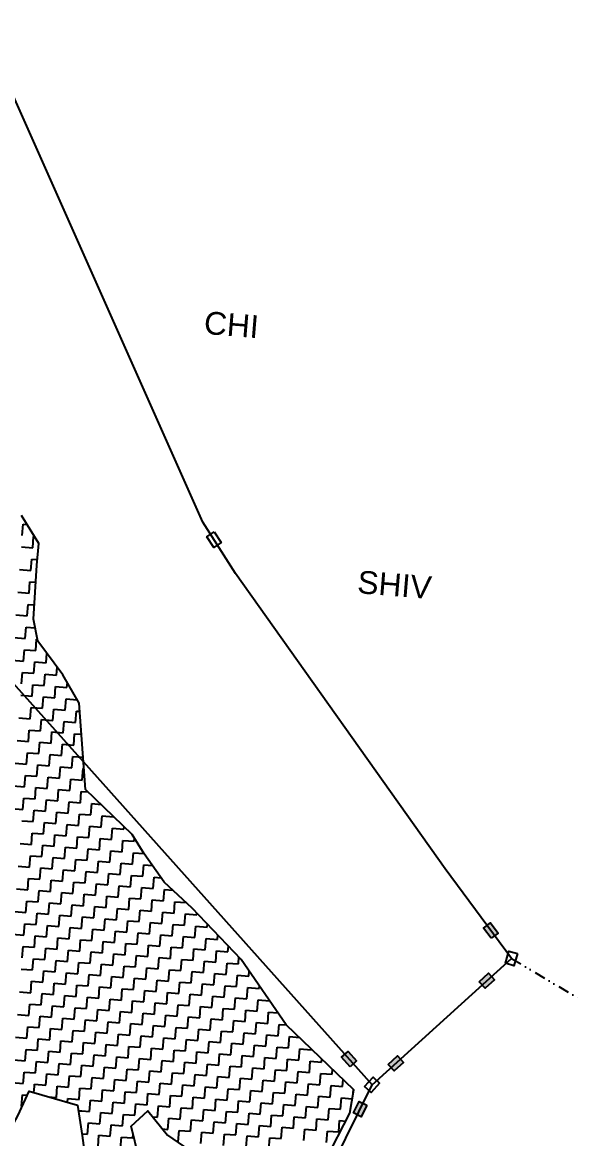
# Model space of a CAD drawing. Header units: metres. Extents: x 286589 to 288713, y 2001360 to 2004418.
# Drawn here: x 288458 to 288713, y 2003074 to 2003588 of the extents above; entities that cross this region are included whole.
import ezdxf
from ezdxf.enums import TextEntityAlignment as Align

# ---------------------------------------------------------------- set-up
doc = ezdxf.new("R2010")
doc.units = ezdxf.units.M
doc.header["$MEASUREMENT"] = 0
doc.linetypes.add('DIVIDE', pattern=[1.25, 0.5, -0.25, 0, -0.25, 0, -0.25])
for name, color, linetype in [('POLY_HATCH', 12, 'Continuous'), ('POLY_PARCEL', 6, 'Continuous'), ('TEXT_MAPOUT', 7, 'Continuous'), ('V_BOUND_LINE', 7, 'Continuous'), ('V_DIVIDE_LINE', 7, 'DIVIDE')]:
    doc.layers.add(name, color=color, linetype=linetype)
doc.styles.get("Standard").update_dxf_attribs({"font": 'arial.ttf'})

msp = doc.modelspace()

# ---------------------------------------------------------------- hatches: boundary and pattern name
for points in [[(288673.31, 2003173.62), (288670.06, 2003171.22), (288673.52, 2003166.53), (288676.77, 2003168.93)], [(288675.1, 2003147.47), (288672.39, 2003150.46), (288668.07, 2003146.54), (288670.78, 2003143.56)], [(288607.7, 2003114.44), (288604.69, 2003111.75), (288608.58, 2003107.41), (288611.59, 2003110.1)], [(288633.16, 2003109.43), (288630.45, 2003112.42), (288626.13, 2003108.5), (288628.84, 2003105.52)], [(288610.11, 2003086.22), (288613.72, 2003084.43), (288616.31, 2003089.65), (288612.7, 2003091.45)]]:
    msp.add_hatch(color=256).paths.add_polyline_path(points)

# ---------------------------------------------------------------- linework, layer by layer
for points in [[(288546.05, 2003353.5), (288549.23, 2003348.62), (288545.85, 2003346.42), (288542.67, 2003351.3)], [(288673.52, 2003166.53), (288670.06, 2003171.22), (288673.31, 2003173.62), (288676.77, 2003168.93)], [(288685.62, 2003159.5), (288684.02, 2003153.9), (288680.14, 2003155.01), (288681.74, 2003160.61)], [(288668.07, 2003146.54), (288672.39, 2003150.46), (288675.1, 2003147.47), (288670.78, 2003143.56)], [(288608.58, 2003107.41), (288604.69, 2003111.75), (288607.7, 2003114.44), (288611.59, 2003110.1)], [(288626.13, 2003108.5), (288630.45, 2003112.42), (288633.16, 2003109.43), (288628.84, 2003105.52)], [(288615.29, 2003098.26), (288619.19, 2003102.59), (288622.19, 2003099.9), (288618.29, 2003095.56)], [(288616.31, 2003089.65), (288613.72, 2003084.43), (288610.11, 2003086.22), (288612.7, 2003091.45)]]:
    msp.add_lwpolyline(points, close=True)
at = {"layer": 'POLY_HATCH', "linetype": 'Continuous'}
for p, q in [((288457.64, 2003351.92), (288458.07, 2003357.13)), ((288458.07, 2003357.13), (288459.78, 2003356.99)), ((288462.44, 2003346.27), (288462.86, 2003351.49)), ((288462.86, 2003351.49), (288463.17, 2003351.47)), ((288457.22, 2003346.7), (288462.44, 2003346.27)), ((288461.58, 2003335.84), (288462.01, 2003341.05)), ((288462.01, 2003341.05), (288464.6, 2003340.84)), ((288456.37, 2003336.26), (288461.58, 2003335.84)), ((288460.73, 2003325.4), (288461.16, 2003330.62)), ((288461.16, 2003330.62), (288463.89, 2003330.4)), ((288455.52, 2003325.83), (288460.73, 2003325.4)), ((288459.88, 2003314.96), (288460.31, 2003320.18)), ((288460.31, 2003320.18), (288463.24, 2003319.94)), ((288454.67, 2003315.39), (288459.88, 2003314.96)), ((288459.03, 2003304.53), (288459.46, 2003309.75)), ((288459.46, 2003309.75), (288463.62, 2003309.41)), ((288453.81, 2003304.95), (288459.03, 2003304.53)), ((288463.83, 2003298.88), (288464.25, 2003304.1)), ((288464.25, 2003304.1), (288464.69, 2003304.07)), ((288458.18, 2003294.09), (288458.61, 2003299.31)), ((288458.61, 2003299.31), (288463.83, 2003298.88)), ((288468.62, 2003293.24), (288468.98, 2003297.68)), ((288452.96, 2003294.52), (288458.18, 2003294.09)), ((288462.97, 2003288.45), (288463.4, 2003293.67)), ((288463.4, 2003293.67), (288468.62, 2003293.24)), ((288457.33, 2003283.66), (288457.76, 2003288.87)), ((288457.76, 2003288.87), (288462.97, 2003288.45)), ((288467.77, 2003282.8), (288468.19, 2003288.02)), ((288468.19, 2003288.02), (288473.41, 2003287.6)), ((288473.41, 2003287.6), (288473.71, 2003291.26)), ((288462.12, 2003278.01), (288462.55, 2003283.23)), ((288462.55, 2003283.23), (288467.77, 2003282.8)), ((288472.56, 2003277.16), (288472.99, 2003282.38)), ((288472.99, 2003282.38), (288478.2, 2003281.95)), ((288478.2, 2003281.95), (288478.38, 2003284.16)), ((288456.91, 2003278.44), (288462.12, 2003278.01)), ((288466.92, 2003272.37), (288467.34, 2003277.59)), ((288467.34, 2003277.59), (288472.56, 2003277.16)), ((288477.35, 2003271.52), (288477.78, 2003276.74)), ((288477.78, 2003276.74), (288482.92, 2003276.32)), ((288461.27, 2003267.58), (288461.7, 2003272.79)), ((288461.7, 2003272.79), (288466.92, 2003272.37)), ((288471.71, 2003266.72), (288472.13, 2003271.94)), ((288472.13, 2003271.94), (288477.35, 2003271.52)), ((288482.15, 2003265.87), (288482.57, 2003271.09)), ((288482.57, 2003271.09), (288484.09, 2003270.97)), ((288456.06, 2003268), (288461.27, 2003267.58)), ((288466.07, 2003261.93), (288466.49, 2003267.15)), ((288466.49, 2003267.15), (288471.71, 2003266.72)), ((288476.5, 2003261.08), (288476.93, 2003266.3)), ((288476.93, 2003266.3), (288482.15, 2003265.87)), ((288460.42, 2003257.14), (288460.85, 2003262.36)), ((288460.85, 2003262.36), (288466.07, 2003261.93)), ((288470.86, 2003256.29), (288471.28, 2003261.51)), ((288471.28, 2003261.51), (288476.5, 2003261.08)), ((288481.3, 2003255.44), (288481.72, 2003260.66)), ((288481.72, 2003260.66), (288484.88, 2003260.4)), ((288455.2, 2003257.56), (288460.42, 2003257.14)), ((288465.22, 2003251.5), (288465.64, 2003256.71)), ((288465.64, 2003256.71), (288470.86, 2003256.29)), ((288475.65, 2003250.65), (288476.08, 2003255.86)), ((288476.08, 2003255.86), (288481.3, 2003255.44)), ((288459.57, 2003246.7), (288460, 2003251.92)), ((288460, 2003251.92), (288465.22, 2003251.5)), ((288470.01, 2003245.85), (288470.43, 2003251.07)), ((288470.43, 2003251.07), (288475.65, 2003250.65)), ((288454.35, 2003247.13), (288459.57, 2003246.7)), ((288464.36, 2003241.06), (288464.79, 2003246.28)), ((288464.79, 2003246.28), (288470.01, 2003245.85)), ((288474.8, 2003240.21), (288475.23, 2003245.43)), ((288475.23, 2003245.43), (288480.44, 2003245)), ((288480.44, 2003245), (288480.87, 2003250.22)), ((288480.87, 2003250.22), (288485.68, 2003249.83)), ((288458.72, 2003236.27), (288459.15, 2003241.49)), ((288459.15, 2003241.49), (288464.36, 2003241.06)), ((288469.16, 2003235.42), (288469.58, 2003240.63)), ((288469.58, 2003240.63), (288474.8, 2003240.21)), ((288485.24, 2003239.36), (288485.66, 2003244.58)), ((288485.66, 2003244.58), (288486.07, 2003244.54)), ((288453.5, 2003236.69), (288458.72, 2003236.27)), ((288463.51, 2003230.62), (288463.94, 2003235.84)), ((288463.94, 2003235.84), (288469.16, 2003235.42)), ((288473.95, 2003229.77), (288474.38, 2003234.99)), ((288474.38, 2003234.99), (288479.59, 2003234.57)), ((288479.59, 2003234.57), (288480.02, 2003239.78)), ((288480.02, 2003239.78), (288485.24, 2003239.36)), ((288457.87, 2003225.83), (288458.3, 2003231.05)), ((288458.3, 2003231.05), (288463.51, 2003230.62)), ((288468.31, 2003224.98), (288468.73, 2003230.2)), ((288468.73, 2003230.2), (288473.95, 2003229.77)), ((288484.39, 2003228.92), (288484.81, 2003234.14)), ((288484.81, 2003234.14), (288487.92, 2003233.89)), ((288452.65, 2003226.26), (288457.87, 2003225.83)), ((288462.66, 2003220.19), (288463.09, 2003225.41)), ((288463.09, 2003225.41), (288468.31, 2003224.98)), ((288478.74, 2003224.13), (288479.17, 2003229.35)), ((288479.17, 2003229.35), (288484.39, 2003228.92)), ((288489.18, 2003223.28), (288489.6, 2003228.5)), ((288489.6, 2003228.5), (288493.89, 2003228.15)), ((288457.45, 2003220.61), (288462.66, 2003220.19)), ((288467.46, 2003214.54), (288467.88, 2003219.76)), ((288467.88, 2003219.76), (288473.1, 2003219.34)), ((288473.1, 2003219.34), (288473.52, 2003224.55)), ((288473.52, 2003224.55), (288478.74, 2003224.13)), ((288483.54, 2003218.49), (288483.96, 2003223.7)), ((288483.96, 2003223.7), (288489.18, 2003223.28)), ((288493.97, 2003217.64), (288494.4, 2003222.85)), ((288494.4, 2003222.85), (288499.62, 2003222.43)), ((288499.62, 2003222.43), (288499.63, 2003222.63)), ((288461.81, 2003209.75), (288462.24, 2003214.97)), ((288462.24, 2003214.97), (288467.46, 2003214.54)), ((288477.89, 2003213.69), (288478.32, 2003218.91)), ((288478.32, 2003218.91), (288483.54, 2003218.49)), ((288488.33, 2003212.84), (288488.75, 2003218.06)), ((288488.75, 2003218.06), (288493.97, 2003217.64)), ((288498.76, 2003211.99), (288499.19, 2003217.21)), ((288499.19, 2003217.21), (288504.41, 2003216.78)), ((288504.41, 2003216.78), (288504.5, 2003217.95)), ((288456.59, 2003210.18), (288461.81, 2003209.75)), ((288466.61, 2003204.11), (288467.03, 2003209.33)), ((288467.03, 2003209.33), (288472.25, 2003208.9)), ((288472.25, 2003208.9), (288472.67, 2003214.12)), ((288472.67, 2003214.12), (288477.89, 2003213.69)), ((288482.69, 2003208.05), (288483.11, 2003213.27)), ((288483.11, 2003213.27), (288488.33, 2003212.84)), ((288493.12, 2003207.2), (288493.55, 2003212.42)), ((288493.55, 2003212.42), (288498.76, 2003211.99)), ((288503.56, 2003206.35), (288503.98, 2003211.57)), ((288503.98, 2003211.57), (288509.2, 2003211.14)), ((288509.2, 2003211.14), (288509.32, 2003212.6)), ((288460.96, 2003199.31), (288461.39, 2003204.53)), ((288461.39, 2003204.53), (288466.61, 2003204.11)), ((288477.04, 2003203.26), (288477.47, 2003208.48)), ((288477.47, 2003208.48), (288482.69, 2003208.05)), ((288487.48, 2003202.41), (288487.9, 2003207.62)), ((288487.9, 2003207.62), (288493.12, 2003207.2)), ((288497.91, 2003201.56), (288498.34, 2003206.77)), ((288498.34, 2003206.77), (288503.56, 2003206.35)), ((288508.35, 2003200.7), (288508.78, 2003205.92)), ((288508.78, 2003205.92), (288513.6, 2003205.53)), ((288455.74, 2003199.74), (288460.96, 2003199.31)), ((288471.4, 2003198.46), (288471.82, 2003203.68)), ((288471.82, 2003203.68), (288477.04, 2003203.26)), ((288481.83, 2003197.61), (288482.26, 2003202.83)), ((288482.26, 2003202.83), (288487.48, 2003202.41)), ((288492.27, 2003196.76), (288492.7, 2003201.98)), ((288492.7, 2003201.98), (288497.91, 2003201.56)), ((288502.71, 2003195.91), (288503.13, 2003201.13)), ((288503.13, 2003201.13), (288508.35, 2003200.7)), ((288513.14, 2003195.06), (288513.57, 2003200.28)), ((288513.57, 2003200.28), (288517.57, 2003199.95)), ((288460.11, 2003188.88), (288460.54, 2003194.1)), ((288460.54, 2003194.1), (288465.75, 2003193.67)), ((288465.75, 2003193.67), (288466.18, 2003198.89)), ((288466.18, 2003198.89), (288471.4, 2003198.46)), ((288476.19, 2003192.82), (288476.62, 2003198.04)), ((288476.62, 2003198.04), (288481.83, 2003197.61)), ((288486.63, 2003191.97), (288487.05, 2003197.19)), ((288487.05, 2003197.19), (288492.27, 2003196.76)), ((288497.06, 2003191.12), (288497.49, 2003196.34)), ((288497.49, 2003196.34), (288502.71, 2003195.91)), ((288507.5, 2003190.27), (288507.92, 2003195.49)), ((288507.92, 2003195.49), (288513.14, 2003195.06)), ((288517.94, 2003189.42), (288518.36, 2003194.64)), ((288518.36, 2003194.64), (288521.57, 2003194.37)), ((288454.89, 2003189.3), (288460.11, 2003188.88)), ((288470.55, 2003188.03), (288470.97, 2003193.25)), ((288470.97, 2003193.25), (288476.19, 2003192.82)), ((288480.98, 2003187.18), (288481.41, 2003192.4)), ((288481.41, 2003192.4), (288486.63, 2003191.97)), ((288491.42, 2003186.33), (288491.85, 2003191.54)), ((288491.85, 2003191.54), (288497.06, 2003191.12)), ((288501.86, 2003185.48), (288502.28, 2003190.69)), ((288502.28, 2003190.69), (288507.5, 2003190.27)), ((288512.29, 2003184.63), (288512.72, 2003189.84)), ((288512.72, 2003189.84), (288517.94, 2003189.42)), ((288522.73, 2003183.77), (288523.15, 2003188.99)), ((288523.15, 2003188.99), (288526.92, 2003188.69)), ((288459.26, 2003178.44), (288459.69, 2003183.66)), ((288459.69, 2003183.66), (288464.9, 2003183.24)), ((288464.9, 2003183.24), (288465.33, 2003188.45)), ((288465.33, 2003188.45), (288470.55, 2003188.03)), ((288475.34, 2003182.38), (288475.77, 2003187.6)), ((288475.77, 2003187.6), (288480.98, 2003187.18)), ((288485.78, 2003181.53), (288486.2, 2003186.75)), ((288486.2, 2003186.75), (288491.42, 2003186.33)), ((288496.21, 2003180.68), (288496.64, 2003185.9)), ((288496.64, 2003185.9), (288501.86, 2003185.48)), ((288506.65, 2003179.83), (288507.07, 2003185.05)), ((288507.07, 2003185.05), (288512.29, 2003184.63)), ((288517.09, 2003178.98), (288517.51, 2003184.2)), ((288517.51, 2003184.2), (288522.73, 2003183.77)), ((288454.04, 2003178.87), (288459.26, 2003178.44)), ((288469.7, 2003177.59), (288470.12, 2003182.81)), ((288470.12, 2003182.81), (288475.34, 2003182.38)), ((288480.13, 2003176.74), (288480.56, 2003181.96)), ((288480.56, 2003181.96), (288485.78, 2003181.53)), ((288490.57, 2003175.89), (288490.99, 2003181.11)), ((288490.99, 2003181.11), (288496.21, 2003180.68)), ((288501.01, 2003175.04), (288501.43, 2003180.26)), ((288501.43, 2003180.26), (288506.65, 2003179.83)), ((288511.44, 2003174.19), (288511.87, 2003179.41)), ((288511.87, 2003179.41), (288517.09, 2003178.98)), ((288521.88, 2003173.34), (288522.3, 2003178.56)), ((288522.3, 2003178.56), (288527.52, 2003178.13)), ((288527.52, 2003178.13), (288527.95, 2003183.35)), ((288527.95, 2003183.35), (288533.08, 2003182.93)), ((288464.05, 2003172.8), (288464.48, 2003178.02)), ((288464.48, 2003178.02), (288469.7, 2003177.59)), ((288474.49, 2003171.95), (288474.92, 2003177.17)), ((288474.92, 2003177.17), (288480.13, 2003176.74)), ((288484.93, 2003171.1), (288485.35, 2003176.32)), ((288485.35, 2003176.32), (288490.57, 2003175.89)), ((288495.36, 2003170.25), (288495.79, 2003175.47)), ((288495.79, 2003175.47), (288501.01, 2003175.04)), ((288505.8, 2003169.4), (288506.22, 2003174.61)), ((288506.22, 2003174.61), (288511.44, 2003174.19)), ((288516.23, 2003168.55), (288516.66, 2003173.76)), ((288516.66, 2003173.76), (288521.88, 2003173.34)), ((288532.31, 2003172.49), (288532.74, 2003177.71)), ((288532.74, 2003177.71), (288537.96, 2003177.28)), ((288537.96, 2003177.28), (288538.02, 2003178.08)), ((288453.19, 2003168.43), (288458.41, 2003168.01)), ((288458.41, 2003168.01), (288458.84, 2003173.22)), ((288458.84, 2003173.22), (288464.05, 2003172.8)), ((288468.85, 2003167.16), (288469.27, 2003172.37)), ((288469.27, 2003172.37), (288474.49, 2003171.95)), ((288479.28, 2003166.31), (288479.71, 2003171.52)), ((288479.71, 2003171.52), (288484.93, 2003171.1)), ((288489.72, 2003165.45), (288490.14, 2003170.67)), ((288490.14, 2003170.67), (288495.36, 2003170.25)), ((288500.15, 2003164.6), (288500.58, 2003169.82)), ((288500.58, 2003169.82), (288505.8, 2003169.4)), ((288510.59, 2003163.75), (288511.02, 2003168.97)), ((288511.02, 2003168.97), (288516.23, 2003168.55)), ((288526.67, 2003167.7), (288527.1, 2003172.91)), ((288527.1, 2003172.91), (288532.31, 2003172.49)), ((288537.11, 2003166.84), (288537.53, 2003172.06)), ((288537.53, 2003172.06), (288542.75, 2003171.64)), ((288542.75, 2003171.64), (288542.86, 2003173.04)), ((288463.2, 2003162.36), (288463.63, 2003167.58)), ((288463.63, 2003167.58), (288468.85, 2003167.16)), ((288473.64, 2003161.51), (288474.06, 2003166.73)), ((288474.06, 2003166.73), (288479.28, 2003166.31)), ((288484.08, 2003160.66), (288484.5, 2003165.88)), ((288484.5, 2003165.88), (288489.72, 2003165.45)), ((288494.51, 2003159.81), (288494.94, 2003165.03)), ((288494.94, 2003165.03), (288500.15, 2003164.6)), ((288504.95, 2003158.96), (288505.37, 2003164.18)), ((288505.37, 2003164.18), (288510.59, 2003163.75)), ((288515.38, 2003158.11), (288515.81, 2003163.33)), ((288515.81, 2003163.33), (288521.03, 2003162.9)), ((288521.03, 2003162.9), (288521.45, 2003168.12)), ((288521.45, 2003168.12), (288526.67, 2003167.7)), ((288531.46, 2003162.05), (288531.89, 2003167.27)), ((288531.89, 2003167.27), (288537.11, 2003166.84)), ((288541.9, 2003161.2), (288542.32, 2003166.42)), ((288542.32, 2003166.42), (288547.54, 2003165.99)), ((288547.54, 2003165.99), (288547.71, 2003168)), ((288457.56, 2003157.57), (288457.98, 2003162.79)), ((288457.98, 2003162.79), (288463.2, 2003162.36)), ((288468, 2003156.72), (288468.42, 2003161.94)), ((288468.42, 2003161.94), (288473.64, 2003161.51)), ((288478.43, 2003155.87), (288478.86, 2003161.09)), ((288478.86, 2003161.09), (288484.08, 2003160.66)), ((288488.87, 2003155.02), (288489.29, 2003160.24)), ((288489.29, 2003160.24), (288494.51, 2003159.81)), ((288499.3, 2003154.17), (288499.73, 2003159.39)), ((288499.73, 2003159.39), (288504.95, 2003158.96)), ((288509.74, 2003153.32), (288510.17, 2003158.53)), ((288510.17, 2003158.53), (288515.38, 2003158.11)), ((288525.82, 2003157.26), (288526.25, 2003162.48)), ((288526.25, 2003162.48), (288531.46, 2003162.05)), ((288536.26, 2003156.41), (288536.68, 2003161.63)), ((288536.68, 2003161.63), (288541.9, 2003161.2)), ((288546.69, 2003155.56), (288547.12, 2003160.78)), ((288547.12, 2003160.78), (288552.34, 2003160.35)), ((288552.34, 2003160.35), (288552.55, 2003162.96)), ((288557.13, 2003154.71), (288557.39, 2003157.92)), ((288462.35, 2003151.93), (288462.78, 2003157.14)), ((288462.78, 2003157.14), (288468, 2003156.72)), ((288472.79, 2003151.08), (288473.21, 2003156.29)), ((288473.21, 2003156.29), (288478.43, 2003155.87)), ((288483.22, 2003150.23), (288483.65, 2003155.44)), ((288483.65, 2003155.44), (288488.87, 2003155.02)), ((288493.66, 2003149.37), (288494.09, 2003154.59)), ((288494.09, 2003154.59), (288499.3, 2003154.17)), ((288504.1, 2003148.52), (288504.52, 2003153.74)), ((288504.52, 2003153.74), (288509.74, 2003153.32)), ((288514.53, 2003147.67), (288514.96, 2003152.89)), ((288514.96, 2003152.89), (288520.18, 2003152.47)), ((288520.18, 2003152.47), (288520.6, 2003157.68)), ((288520.6, 2003157.68), (288525.82, 2003157.26)), ((288530.61, 2003151.62), (288531.04, 2003156.83)), ((288531.04, 2003156.83), (288536.26, 2003156.41)), ((288541.05, 2003150.76), (288541.47, 2003155.98)), ((288541.47, 2003155.98), (288546.69, 2003155.56)), ((288551.49, 2003149.91), (288551.91, 2003155.13)), ((288551.91, 2003155.13), (288557.13, 2003154.71)), ((288457.13, 2003152.35), (288462.35, 2003151.93)), ((288467.14, 2003146.28), (288467.57, 2003151.5)), ((288467.57, 2003151.5), (288472.79, 2003151.08)), ((288477.58, 2003145.43), (288478.01, 2003150.65)), ((288478.01, 2003150.65), (288483.22, 2003150.23)), ((288488.02, 2003144.58), (288488.44, 2003149.8)), ((288488.44, 2003149.8), (288493.66, 2003149.37)), ((288498.45, 2003143.73), (288498.88, 2003148.95)), ((288498.88, 2003148.95), (288504.1, 2003148.52)), ((288508.89, 2003142.88), (288509.31, 2003148.1)), ((288509.31, 2003148.1), (288514.53, 2003147.67)), ((288524.97, 2003146.82), (288525.39, 2003152.04)), ((288525.39, 2003152.04), (288530.61, 2003151.62)), ((288535.41, 2003145.97), (288535.83, 2003151.19)), ((288535.83, 2003151.19), (288541.05, 2003150.76)), ((288545.84, 2003145.12), (288546.27, 2003150.34)), ((288546.27, 2003150.34), (288551.49, 2003149.91)), ((288556.28, 2003144.27), (288556.7, 2003149.49)), ((288556.7, 2003149.49), (288561.92, 2003149.06)), ((288561.92, 2003149.06), (288562.12, 2003151.5)), ((288461.5, 2003141.49), (288461.93, 2003146.71)), ((288461.93, 2003146.71), (288467.14, 2003146.28)), ((288471.94, 2003140.64), (288472.36, 2003145.86)), ((288472.36, 2003145.86), (288477.58, 2003145.43)), ((288482.37, 2003139.79), (288482.8, 2003145.01)), ((288482.8, 2003145.01), (288488.02, 2003144.58)), ((288492.81, 2003138.94), (288493.24, 2003144.16)), ((288493.24, 2003144.16), (288498.45, 2003143.73)), ((288503.25, 2003138.09), (288503.67, 2003143.31)), ((288503.67, 2003143.31), (288508.89, 2003142.88)), ((288519.33, 2003142.03), (288519.75, 2003147.25)), ((288519.75, 2003147.25), (288524.97, 2003146.82)), ((288529.76, 2003141.18), (288530.19, 2003146.4)), ((288530.19, 2003146.4), (288535.41, 2003145.97)), ((288540.2, 2003140.33), (288540.62, 2003145.55)), ((288540.62, 2003145.55), (288545.84, 2003145.12)), ((288550.63, 2003139.48), (288551.06, 2003144.7)), ((288551.06, 2003144.7), (288556.28, 2003144.27)), ((288561.07, 2003138.63), (288561.5, 2003143.85)), ((288561.5, 2003143.85), (288566.71, 2003143.42)), ((288566.71, 2003143.42), (288566.82, 2003144.69)), ((288456.28, 2003141.92), (288461.5, 2003141.49)), ((288466.29, 2003135.85), (288466.72, 2003141.07)), ((288466.72, 2003141.07), (288471.94, 2003140.64)), ((288476.73, 2003135), (288477.16, 2003140.21)), ((288477.16, 2003140.21), (288482.37, 2003139.79)), ((288487.17, 2003134.15), (288487.59, 2003139.36)), ((288487.59, 2003139.36), (288492.81, 2003138.94)), ((288497.6, 2003133.3), (288498.03, 2003138.51)), ((288498.03, 2003138.51), (288503.25, 2003138.09)), ((288508.04, 2003132.44), (288508.46, 2003137.66)), ((288508.46, 2003137.66), (288513.68, 2003137.24)), ((288513.68, 2003137.24), (288514.11, 2003142.46)), ((288514.11, 2003142.46), (288519.33, 2003142.03)), ((288524.12, 2003136.39), (288524.54, 2003141.6)), ((288524.54, 2003141.6), (288529.76, 2003141.18)), ((288534.55, 2003135.54), (288534.98, 2003140.75)), ((288534.98, 2003140.75), (288540.2, 2003140.33)), ((288544.99, 2003134.69), (288545.42, 2003139.9)), ((288545.42, 2003139.9), (288550.63, 2003139.48)), ((288555.43, 2003133.83), (288555.85, 2003139.05)), ((288555.85, 2003139.05), (288561.07, 2003138.63)), ((288565.86, 2003132.98), (288566.29, 2003138.2)), ((288566.29, 2003138.2), (288571.51, 2003137.78)), ((288571.51, 2003137.78), (288571.52, 2003137.88)), ((288460.65, 2003131.05), (288461.08, 2003136.27)), ((288461.08, 2003136.27), (288466.29, 2003135.85)), ((288471.09, 2003130.2), (288471.51, 2003135.42)), ((288471.51, 2003135.42), (288476.73, 2003135)), ((288481.52, 2003129.35), (288481.95, 2003134.57)), ((288481.95, 2003134.57), (288487.17, 2003134.15)), ((288491.96, 2003128.5), (288492.38, 2003133.72)), ((288492.38, 2003133.72), (288497.6, 2003133.3)), ((288502.4, 2003127.65), (288502.82, 2003132.87)), ((288502.82, 2003132.87), (288508.04, 2003132.44)), ((288518.48, 2003131.59), (288518.9, 2003136.81)), ((288518.9, 2003136.81), (288524.12, 2003136.39)), ((288528.91, 2003130.74), (288529.34, 2003135.96)), ((288529.34, 2003135.96), (288534.55, 2003135.54)), ((288539.35, 2003129.89), (288539.77, 2003135.11)), ((288539.77, 2003135.11), (288544.99, 2003134.69)), ((288549.78, 2003129.04), (288550.21, 2003134.26)), ((288550.21, 2003134.26), (288555.43, 2003133.83)), ((288560.22, 2003128.19), (288560.65, 2003133.41)), ((288560.65, 2003133.41), (288565.86, 2003132.98)), ((288570.66, 2003127.34), (288571.08, 2003132.56)), ((288571.08, 2003132.56), (288575.43, 2003132.2)), ((288455.43, 2003131.48), (288460.65, 2003131.05)), ((288465.44, 2003125.41), (288465.87, 2003130.63)), ((288465.87, 2003130.63), (288471.09, 2003130.2)), ((288475.88, 2003124.56), (288476.31, 2003129.78)), ((288476.31, 2003129.78), (288481.52, 2003129.35)), ((288486.32, 2003123.71), (288486.74, 2003128.93)), ((288486.74, 2003128.93), (288491.96, 2003128.5)), ((288496.75, 2003122.86), (288497.18, 2003128.08)), ((288497.18, 2003128.08), (288502.4, 2003127.65)), ((288507.19, 2003122.01), (288507.61, 2003127.23)), ((288507.61, 2003127.23), (288512.83, 2003126.8)), ((288512.83, 2003126.8), (288513.26, 2003132.02)), ((288513.26, 2003132.02), (288518.48, 2003131.59)), ((288523.27, 2003125.95), (288523.69, 2003131.17)), ((288523.69, 2003131.17), (288528.91, 2003130.74)), ((288533.7, 2003125.1), (288534.13, 2003130.32)), ((288534.13, 2003130.32), (288539.35, 2003129.89)), ((288544.14, 2003124.25), (288544.57, 2003129.47)), ((288544.57, 2003129.47), (288549.78, 2003129.04)), ((288554.58, 2003123.4), (288555, 2003128.62)), ((288555, 2003128.62), (288560.22, 2003128.19)), ((288565.01, 2003122.55), (288565.44, 2003127.77)), ((288565.44, 2003127.77), (288570.66, 2003127.34)), ((288459.8, 2003120.62), (288460.23, 2003125.84)), ((288460.23, 2003125.84), (288465.44, 2003125.41)), ((288470.24, 2003119.77), (288470.66, 2003124.99)), ((288470.66, 2003124.99), (288475.88, 2003124.56)), ((288480.67, 2003118.92), (288481.1, 2003124.13)), ((288481.1, 2003124.13), (288486.32, 2003123.71)), ((288491.11, 2003118.07), (288491.53, 2003123.28)), ((288491.53, 2003123.28), (288496.75, 2003122.86)), ((288501.54, 2003117.22), (288501.97, 2003122.43)), ((288501.97, 2003122.43), (288507.19, 2003122.01)), ((288517.62, 2003121.16), (288518.05, 2003126.38)), ((288518.05, 2003126.38), (288523.27, 2003125.95)), ((288528.06, 2003120.31), (288528.49, 2003125.53)), ((288528.49, 2003125.53), (288533.7, 2003125.1)), ((288538.5, 2003119.46), (288538.92, 2003124.67)), ((288538.92, 2003124.67), (288544.14, 2003124.25)), ((288548.93, 2003118.61), (288549.36, 2003123.82)), ((288549.36, 2003123.82), (288554.58, 2003123.4)), ((288559.37, 2003117.75), (288559.79, 2003122.97)), ((288559.79, 2003122.97), (288565.01, 2003122.55)), ((288569.81, 2003116.9), (288570.23, 2003122.12)), ((288570.23, 2003122.12), (288575.45, 2003121.7)), ((288575.45, 2003121.7), (288575.87, 2003126.92)), ((288575.87, 2003126.92), (288579.31, 2003126.63)), ((288454.58, 2003121.04), (288459.8, 2003120.62)), ((288464.59, 2003114.97), (288465.02, 2003120.19)), ((288465.02, 2003120.19), (288470.24, 2003119.77)), ((288475.03, 2003114.12), (288475.45, 2003119.34)), ((288475.45, 2003119.34), (288480.67, 2003118.92)), ((288485.47, 2003113.27), (288485.89, 2003118.49)), ((288485.89, 2003118.49), (288491.11, 2003118.07)), ((288495.9, 2003112.42), (288496.33, 2003117.64)), ((288496.33, 2003117.64), (288501.54, 2003117.22)), ((288506.34, 2003111.57), (288506.76, 2003116.79)), ((288506.76, 2003116.79), (288511.98, 2003116.36)), ((288511.98, 2003116.36), (288512.41, 2003121.58)), ((288512.41, 2003121.58), (288517.62, 2003121.16)), ((288522.42, 2003115.51), (288522.84, 2003120.73)), ((288522.84, 2003120.73), (288528.06, 2003120.31)), ((288532.85, 2003114.66), (288533.28, 2003119.88)), ((288533.28, 2003119.88), (288538.5, 2003119.46)), ((288543.29, 2003113.81), (288543.71, 2003119.03)), ((288543.71, 2003119.03), (288548.93, 2003118.61)), ((288553.73, 2003112.96), (288554.15, 2003118.18)), ((288554.15, 2003118.18), (288559.37, 2003117.75)), ((288564.16, 2003112.11), (288564.59, 2003117.33)), ((288564.59, 2003117.33), (288569.81, 2003116.9)), ((288580.24, 2003116.05), (288580.67, 2003121.27)), ((288580.67, 2003121.27), (288585.28, 2003120.9)), ((288458.95, 2003110.18), (288459.37, 2003115.4)), ((288459.37, 2003115.4), (288464.59, 2003114.97)), ((288469.39, 2003109.33), (288469.81, 2003114.55)), ((288469.81, 2003114.55), (288475.03, 2003114.12)), ((288479.82, 2003108.48), (288480.25, 2003113.7)), ((288480.25, 2003113.7), (288485.47, 2003113.27)), ((288490.26, 2003107.63), (288490.68, 2003112.85)), ((288490.68, 2003112.85), (288495.9, 2003112.42)), ((288500.69, 2003106.78), (288501.12, 2003112)), ((288501.12, 2003112), (288506.34, 2003111.57)), ((288516.77, 2003110.72), (288517.2, 2003115.94)), ((288517.2, 2003115.94), (288522.42, 2003115.51)), ((288527.21, 2003109.87), (288527.64, 2003115.09)), ((288527.64, 2003115.09), (288532.85, 2003114.66)), ((288537.65, 2003109.02), (288538.07, 2003114.24)), ((288538.07, 2003114.24), (288543.29, 2003113.81)), ((288548.08, 2003108.17), (288548.51, 2003113.39)), ((288548.51, 2003113.39), (288553.73, 2003112.96)), ((288558.52, 2003107.32), (288558.94, 2003112.54)), ((288558.94, 2003112.54), (288564.16, 2003112.11)), ((288568.95, 2003106.47), (288569.38, 2003111.69)), ((288569.38, 2003111.69), (288574.6, 2003111.26)), ((288574.6, 2003111.26), (288575.02, 2003116.48)), ((288575.02, 2003116.48), (288580.24, 2003116.05)), ((288585.03, 2003110.41), (288585.46, 2003115.63)), ((288585.46, 2003115.63), (288590.68, 2003115.2)), ((288590.68, 2003115.2), (288590.72, 2003115.67)), ((288453.73, 2003110.61), (288458.95, 2003110.18)), ((288463.74, 2003104.54), (288464.17, 2003109.76)), ((288464.17, 2003109.76), (288469.39, 2003109.33)), ((288474.18, 2003103.69), (288474.6, 2003108.91)), ((288474.6, 2003108.91), (288479.82, 2003108.48)), ((288484.61, 2003102.84), (288485.04, 2003108.06)), ((288485.04, 2003108.06), (288490.26, 2003107.63)), ((288495.05, 2003101.99), (288495.48, 2003107.2)), ((288495.48, 2003107.2), (288500.69, 2003106.78)), ((288511.13, 2003105.93), (288511.56, 2003111.15)), ((288511.56, 2003111.15), (288516.77, 2003110.72)), ((288521.57, 2003105.08), (288521.99, 2003110.3)), ((288521.99, 2003110.3), (288527.21, 2003109.87)), ((288532, 2003104.23), (288532.43, 2003109.45)), ((288532.43, 2003109.45), (288537.65, 2003109.02)), ((288542.44, 2003103.38), (288542.86, 2003108.59)), ((288542.86, 2003108.59), (288548.08, 2003108.17)), ((288552.88, 2003102.53), (288553.3, 2003107.74)), ((288553.3, 2003107.74), (288558.52, 2003107.32)), ((288563.31, 2003101.68), (288563.74, 2003106.89)), ((288563.74, 2003106.89), (288568.95, 2003106.47)), ((288579.39, 2003105.62), (288579.82, 2003110.84)), ((288579.82, 2003110.84), (288585.03, 2003110.41)), ((288589.83, 2003104.77), (288590.25, 2003109.98)), ((288590.25, 2003109.98), (288595.47, 2003109.56)), ((288595.47, 2003109.56), (288595.59, 2003110.98)), ((288458.2, 2003100.94), (288458.52, 2003104.96)), ((288458.52, 2003104.96), (288463.74, 2003104.54)), ((288468.53, 2003098.9), (288468.96, 2003104.11)), ((288468.96, 2003104.11), (288474.18, 2003103.69)), ((288478.97, 2003098.04), (288479.4, 2003103.26)), ((288479.4, 2003103.26), (288484.61, 2003102.84)), ((288489.41, 2003097.19), (288489.83, 2003102.41)), ((288489.83, 2003102.41), (288495.05, 2003101.99)), ((288499.84, 2003096.34), (288500.27, 2003101.56)), ((288500.27, 2003101.56), (288505.49, 2003101.14)), ((288505.49, 2003101.14), (288505.91, 2003106.35)), ((288505.91, 2003106.35), (288511.13, 2003105.93)), ((288515.92, 2003100.29), (288516.35, 2003105.5)), ((288516.35, 2003105.5), (288521.57, 2003105.08)), ((288526.36, 2003099.43), (288526.78, 2003104.65)), ((288526.78, 2003104.65), (288532, 2003104.23)), ((288536.8, 2003098.58), (288537.22, 2003103.8)), ((288537.22, 2003103.8), (288542.44, 2003103.38)), ((288547.23, 2003097.73), (288547.66, 2003102.95)), ((288547.66, 2003102.95), (288552.88, 2003102.53)), ((288557.67, 2003096.88), (288558.09, 2003102.1)), ((288558.09, 2003102.1), (288563.31, 2003101.68)), ((288573.75, 2003100.82), (288574.17, 2003106.04)), ((288574.17, 2003106.04), (288579.39, 2003105.62)), ((288584.18, 2003099.97), (288584.61, 2003105.19)), ((288584.61, 2003105.19), (288589.83, 2003104.77)), ((288594.62, 2003099.12), (288595.05, 2003104.34)), ((288595.05, 2003104.34), (288600.26, 2003103.92)), ((288600.26, 2003103.92), (288600.46, 2003106.3)), ((288605.06, 2003098.27), (288605.33, 2003101.61)), ((288452.88, 2003100.17), (288458.1, 2003099.75)), ((288458.1, 2003099.75), (288458.2, 2003100.94)), ((288463.01, 2003095.58), (288463.24, 2003098.33)), ((288463.24, 2003098.33), (288463.32, 2003099.32)), ((288463.32, 2003099.32), (288468.53, 2003098.9)), ((288473.33, 2003093.25), (288473.75, 2003098.47)), ((288473.75, 2003098.47), (288478.97, 2003098.04)), ((288483.76, 2003092.4), (288484.19, 2003097.62)), ((288484.19, 2003097.62), (288489.41, 2003097.19)), ((288494.2, 2003091.55), (288494.63, 2003096.77)), ((288494.63, 2003096.77), (288499.84, 2003096.34)), ((288510.28, 2003095.49), (288510.71, 2003100.71)), ((288510.71, 2003100.71), (288515.92, 2003100.29)), ((288520.72, 2003094.64), (288521.14, 2003099.86)), ((288521.14, 2003099.86), (288526.36, 2003099.43)), ((288531.15, 2003093.79), (288531.58, 2003099.01)), ((288531.58, 2003099.01), (288536.8, 2003098.58)), ((288541.59, 2003092.94), (288542.01, 2003098.16)), ((288542.01, 2003098.16), (288547.23, 2003097.73)), ((288552.02, 2003092.09), (288552.45, 2003097.31)), ((288552.45, 2003097.31), (288557.67, 2003096.88)), ((288562.46, 2003091.24), (288562.89, 2003096.46)), ((288562.89, 2003096.46), (288568.1, 2003096.03)), ((288568.1, 2003096.03), (288568.53, 2003101.25)), ((288568.53, 2003101.25), (288573.75, 2003100.82)), ((288578.54, 2003095.18), (288578.97, 2003100.4)), ((288578.97, 2003100.4), (288584.18, 2003099.97)), ((288588.98, 2003094.33), (288589.4, 2003099.55)), ((288589.4, 2003099.55), (288594.62, 2003099.12)), ((288599.41, 2003093.48), (288599.84, 2003098.7)), ((288599.84, 2003098.7), (288605.06, 2003098.27)), ((288610.06, 2003095.25), (288610.2, 2003096.93)), ((288457.25, 2003089.31), (288457.67, 2003094.53)), ((288457.67, 2003094.53), (288459.96, 2003094.34)), ((288469.99, 2003093.52), (288472.97, 2003093.28)), ((288472.97, 2003093.28), (288473.33, 2003093.25)), ((288478.4, 2003091.04), (288478.55, 2003092.83)), ((288478.55, 2003092.83), (288483.76, 2003092.4)), ((288488.56, 2003086.76), (288488.98, 2003091.98)), ((288488.98, 2003091.98), (288494.2, 2003091.55)), ((288498.99, 2003085.91), (288499.42, 2003091.13)), ((288499.42, 2003091.13), (288504.64, 2003090.7)), ((288504.64, 2003090.7), (288505.06, 2003095.92)), ((288505.06, 2003095.92), (288510.28, 2003095.49)), ((288515.07, 2003089.85), (288515.5, 2003095.07)), ((288515.5, 2003095.07), (288520.72, 2003094.64)), ((288525.51, 2003089), (288525.93, 2003094.22)), ((288525.93, 2003094.22), (288531.15, 2003093.79)), ((288535.94, 2003088.15), (288536.37, 2003093.37)), ((288536.37, 2003093.37), (288541.59, 2003092.94)), ((288546.38, 2003087.3), (288546.81, 2003092.52)), ((288546.81, 2003092.52), (288552.02, 2003092.09)), ((288556.82, 2003086.45), (288557.24, 2003091.66)), ((288557.24, 2003091.66), (288562.46, 2003091.24)), ((288572.9, 2003090.39), (288573.32, 2003095.61)), ((288573.32, 2003095.61), (288578.54, 2003095.18)), ((288583.33, 2003089.54), (288583.76, 2003094.76)), ((288583.76, 2003094.76), (288588.98, 2003094.33)), ((288593.77, 2003088.69), (288594.19, 2003093.91)), ((288594.19, 2003093.91), (288599.41, 2003093.48)), ((288604.21, 2003087.84), (288604.63, 2003093.05)), ((288604.63, 2003093.05), (288609.62, 2003092.65)), ((288483.38, 2003087.18), (288484.99, 2003087.05)), ((288484.99, 2003087.05), (288488.56, 2003086.76)), ((288493.47, 2003082.65), (288493.77, 2003086.33)), ((288493.77, 2003086.33), (288498.99, 2003085.91)), ((288509.43, 2003085.06), (288509.85, 2003090.27)), ((288509.85, 2003090.27), (288515.07, 2003089.85)), ((288519.87, 2003084.21), (288520.29, 2003089.42)), ((288520.29, 2003089.42), (288525.51, 2003089)), ((288530.3, 2003083.35), (288530.73, 2003088.57)), ((288530.73, 2003088.57), (288535.94, 2003088.15)), ((288540.74, 2003082.5), (288541.16, 2003087.72)), ((288541.16, 2003087.72), (288546.38, 2003087.3)), ((288551.17, 2003081.65), (288551.6, 2003086.87)), ((288551.6, 2003086.87), (288556.82, 2003086.45)), ((288561.61, 2003080.8), (288562.04, 2003086.02)), ((288562.04, 2003086.02), (288567.25, 2003085.6)), ((288567.25, 2003085.6), (288567.68, 2003090.81)), ((288567.68, 2003090.81), (288572.9, 2003090.39)), ((288577.69, 2003084.75), (288578.11, 2003089.96)), ((288578.11, 2003089.96), (288583.33, 2003089.54)), ((288588.13, 2003083.89), (288588.55, 2003089.11)), ((288588.55, 2003089.11), (288593.77, 2003088.69)), ((288598.56, 2003083.04), (288598.99, 2003088.26)), ((288598.99, 2003088.26), (288604.21, 2003087.84)), ((288487.71, 2003076.32), (288488.13, 2003081.54)), ((288488.13, 2003081.54), (288493.35, 2003081.11)), ((288493.35, 2003081.11), (288493.47, 2003082.65)), ((288503.79, 2003080.26), (288504.21, 2003085.48)), ((288504.21, 2003085.48), (288509.43, 2003085.06)), ((288517.56, 2003084.39), (288519.87, 2003084.21)), ((288524.66, 2003078.56), (288525.08, 2003083.78)), ((288525.08, 2003083.78), (288530.3, 2003083.35)), ((288535.09, 2003077.71), (288535.52, 2003082.93)), ((288535.52, 2003082.93), (288540.74, 2003082.5)), ((288545.53, 2003076.86), (288545.96, 2003082.08)), ((288545.96, 2003082.08), (288551.17, 2003081.65)), ((288555.97, 2003076.01), (288556.39, 2003081.23)), ((288556.39, 2003081.23), (288561.61, 2003080.8)), ((288572.05, 2003079.95), (288572.47, 2003085.17)), ((288572.47, 2003085.17), (288577.69, 2003084.75)), ((288582.48, 2003079.1), (288582.91, 2003084.32)), ((288582.91, 2003084.32), (288588.13, 2003083.89)), ((288592.92, 2003078.25), (288593.34, 2003083.47)), ((288593.34, 2003083.47), (288598.56, 2003083.04)), ((288603.35, 2003077.4), (288603.78, 2003082.62)), ((288603.78, 2003082.62), (288606.6, 2003082.39)), ((288485.05, 2003076.54), (288487.71, 2003076.32)), ((288492.5, 2003070.68), (288492.92, 2003075.9)), ((288492.92, 2003075.9), (288498.14, 2003075.47)), ((288498.14, 2003075.47), (288498.51, 2003080.04)), ((288498.51, 2003080.04), (288498.57, 2003080.69)), ((288498.57, 2003080.69), (288503.79, 2003080.26)), ((288508.59, 2003074.81), (288508.71, 2003076.2)), ((288522.12, 2003078.77), (288524.66, 2003078.56)), ((288529.45, 2003072.92), (288529.88, 2003078.14)), ((288529.88, 2003078.14), (288535.09, 2003077.71)), ((288539.89, 2003072.07), (288540.31, 2003077.29)), ((288540.31, 2003077.29), (288545.53, 2003076.86)), ((288550.32, 2003071.22), (288550.75, 2003076.44)), ((288550.75, 2003076.44), (288555.97, 2003076.01)), ((288566.4, 2003075.16), (288566.83, 2003080.38)), ((288566.83, 2003080.38), (288572.05, 2003079.95)), ((288576.84, 2003074.31), (288577.26, 2003079.53)), ((288577.26, 2003079.53), (288582.48, 2003079.1)), ((288587.28, 2003073.46), (288587.7, 2003078.68)), ((288587.7, 2003078.68), (288592.92, 2003078.25)), ((288597.71, 2003072.61), (288598.14, 2003077.83)), ((288598.14, 2003077.83), (288603.35, 2003077.4)), ((288502.93, 2003069.83), (288503.36, 2003075.05)), ((288503.36, 2003075.05), (288508.58, 2003074.62)), ((288508.58, 2003074.62), (288508.59, 2003074.81)), ((288560.76, 2003070.37), (288561.18, 2003075.58)), ((288561.18, 2003075.58), (288566.4, 2003075.16)), ((288571.2, 2003069.52), (288571.62, 2003074.73)), ((288571.62, 2003074.73), (288576.84, 2003074.31))]:
    msp.add_line(p, q, dxfattribs=at)
at = {"layer": 'POLY_HATCH'}
for points in [[(288597.27, 2003064.31), (288608.51, 2003086.08), (288610.33, 2003096.8), (288579.19, 2003126.76), (288558.46, 2003156.81), (288535.79, 2003180.4), (288523.04, 2003192.31), (288513.7, 2003205.37), (288508.28, 2003214.32), (288486.79, 2003234.98), (288483.81, 2003274.79), (288476.34, 2003287.69), (288464.84, 2003303.28), (288462.83, 2003313.37), (288464.39, 2003338.3), (288465.19, 2003348.16), (288457.26, 2003361.1)], [(288347.79, 2003066.84), (288342.19, 2003085.26), (288344.66, 2003103.97), (288368.91, 2003111.75), (288383.97, 2003093.51), (288401.53, 2003082.62), (288431.77, 2003076.38), (288450.64, 2003075.79), (288455.63, 2003084.83), (288460.82, 2003096.23), (288482.99, 2003089.69), (288485.17, 2003075.81), (288488.1, 2003053.82)], [(288511.3, 2003065.64), (288507.75, 2003080.11), (288515.41, 2003087.05), (288524.43, 2003075.92), (288544.15, 2003062.49)]]:
    msp.add_lwpolyline(points, dxfattribs=at)
at = {"layer": 'POLY_PARCEL'}
msp.add_line((288433, 2003306.62), (288618.74, 2003099.08), dxfattribs=at)
at = {"layer": 'V_BOUND_LINE'}
for p, q in [((288540.83, 2003358.06), (288438.38, 2003588.03)), ((288555.76, 2003334.44), (288540.83, 2003358.06)), ((288652.42, 2003198.51), (288555.76, 2003334.44)), ((288682.88, 2003157.25), (288652.42, 2003198.51)), ((288618.74, 2003099.08), (288682.88, 2003157.25)), ((288579.41, 2003019.86), (288618.74, 2003099.08))]:
    msp.add_line(p, q, dxfattribs=at)
at = {"layer": 'V_DIVIDE_LINE', "ltscale": 10}
msp.add_line((288682.88, 2003157.25), (288713.4, 2003139.11), dxfattribs=at)

# ---------------------------------------------------------------- texts
at = {"layer": 'TEXT_MAPOUT'}
for s, p in [('CHI', (288553.54, 2003443.68)), ('SHIV', (288628.64, 2003324))]:
    msp.add_text(s, height=10.471, rotation=355.34, dxfattribs=at).set_placement(p, align=Align.CENTER)

doc.saveas('drawing.dxf')
